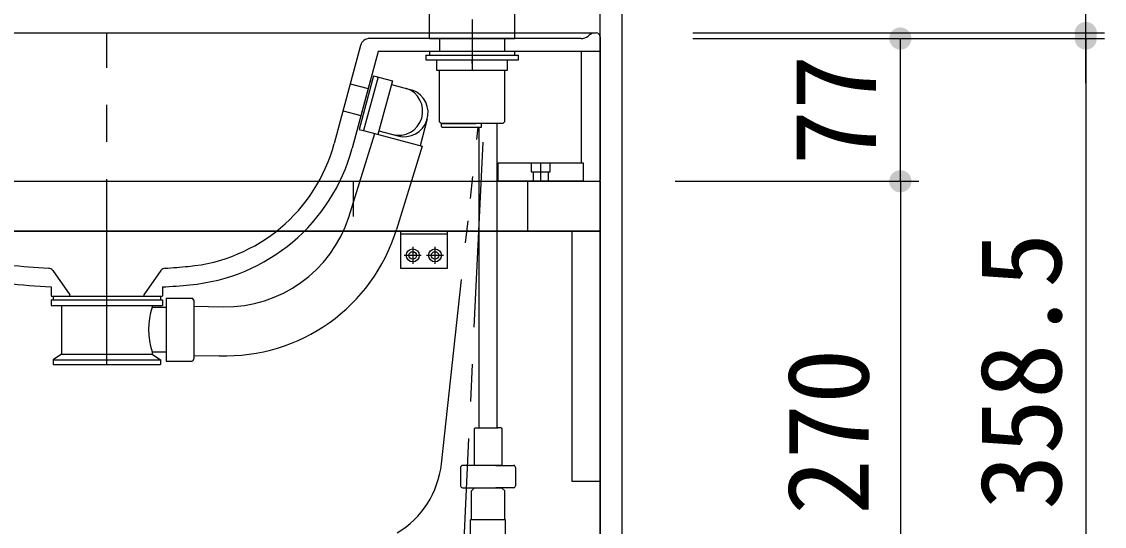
# Model space of a CAD drawing. Units: millimetres on the paper, scale 1:20. Extents: x -205 to 195, y -144 to 138.
# Drawn here: x -100.6 to -71.4, y -83.91 to -70.29 of the extents above; entities that cross this region are included whole.
import ezdxf
from ezdxf.enums import TextEntityAlignment as Align

# ---------------------------------------------------------------- set-up
doc = ezdxf.new("R2010")
doc.units = ezdxf.units.MM
for name, pattern in [('CHAIN1', [8, 5, -1, 1, -1]), ('DASHED2', [3, 2, -1]), ('DOUBLE_CHAIN1', [8.8, 5, -1, 0.6, -0.6, 0.6, -1])]:
    doc.linetypes.add(name, pattern=pattern)
for name, color, linetype in [('0-1_1', 7, 'Continuous'), ('0-2_2', 4, 'Continuous'), ('0-3_3', 6, 'Continuous')]:
    doc.layers.add(name, color=color, linetype=linetype)
doc.styles.add('ＭＳ ゴシック', font='')
doc.styles.get('ＭＳ ゴシック').set_extended_font_data('MS Gothic')

msp = doc.modelspace()

# ---------------------------------------------------------------- hatches: boundary and pattern name
at = {"layer": '0-3_3'}
for points in [[(-71.6, -70.6, 1), (-72.2, -70.6, 1)], [(-76.6, -70.75, 1), (-77.2, -70.75, 1)], [(-71.6, -70.75, 1), (-72.2, -70.75, 1)], [(-71.6, -70.75, 1), (-72.2, -70.75, 1)], [(-76.6, -74.6, 1), (-77.2, -74.6, 1)], [(-76.6, -74.6, 1), (-77.2, -74.6, 1)]]:
    msp.add_hatch(color=212, dxfattribs=at).paths.add_polyline_path(points)

# ---------------------------------------------------------------- linework, layer by layer
at = {"layer": '0-1_1'}
for p, q in [((-111.35, -74.6), (-85, -74.6)), ((-85, -74.6), (-85, -75.95)), ((-85, -75.95), (-109.75, -75.95))]:
    msp.add_line(p, q, dxfattribs=at)
msp.add_lwpolyline([(-109.75, -75.95), (-85, -75.95), (-85, -105.55), (-96.625, -105.55)], dxfattribs=at)
msp.add_lwpolyline([(-85, -82.7), (-85.75, -82.7), (-85.75, -75.95), (-85, -75.95)], close=True, dxfattribs=at)
at = {"layer": '0-2_2'}
for p, q in [((-85, -110), (-85, -51.601)), ((-84.4, -110), (-84.4, -51.601)), ((-85, -72.64), (-85, -60.04)), ((-89.125, -76.025), (-90.375, -76.025))]:
    msp.add_line(p, q, dxfattribs=at)
at = {"layer": '0-2_2', "linetype": 'CHAIN1'}
for p, q in [((-90.05, -76.37), (-90.05, -76.83)), ((-89.45, -76.37), (-89.45, -76.83)), ((-89.82, -76.6), (-90.28, -76.6)), ((-89.22, -76.6), (-89.68, -76.6))]:
    msp.add_line(p, q, dxfattribs=at)
at = {"layer": '0-2_2'}
msp.add_lwpolyline([(-90.375, -75.95), (-89.125, -75.95), (-89.125, -76.95), (-90.375, -76.95)], close=True, dxfattribs=at)
for centre, radius in [((-90.05, -76.6), 0.175), ((-89.45, -76.6), 0.175), ((-90.05, -76.6), 0.1), ((-89.45, -76.6), 0.1)]:
    msp.add_circle(centre, radius, dxfattribs=at)
at = {"layer": '0-3_3', "linetype": 'CHAIN1'}
for p, q in [((-88.45, -62.85), (-88.45, -70.75)), ((-88.45, -70.234), (-88.45, -71.592)), ((-98.3, -79.54), (-98.3, -70.6)), ((-88.45, -71.428), (-88.45, -71.335)), ((-88.159, -73.545), (-88.674, -84.285)), ((-86.6, -74.6), (-86.6, -74.1))]:
    msp.add_line(p, q, dxfattribs=at)
at = {"layer": '0-3_3'}
for p, q in [((-87.3, -70.75), (-87.3, -64.4)), ((-89.6, -70.75), (-89.6, -68.833)), ((-71.9, -71.95), (-71.9, -68.885)), ((-108.9, -70.6), (-85.1, -70.6)), ((-82.5, -70.6), (-71.4, -70.6)), ((-91.457, -70.935), (-92.166, -73.58)), ((-85.51, -70.75), (-91.215, -70.75)), ((-89.6, -70.75), (-87.3, -70.75)), ((-89.325, -70.75), (-89.325, -71.1)), ((-89.325, -70.75), (-89.325, -71.1)), ((-87.575, -70.75), (-87.575, -71.1)), ((-87.575, -70.75), (-87.575, -71.1)), ((-85, -70.7), (-85, -74.575)), ((-85, -70.7), (-85, -74.575)), ((-82.5, -70.75), (-76.4, -70.75)), ((-82.5, -70.75), (-71.4, -70.75)), ((-76.9, -74.6), (-76.9, -70.75)), ((-74.9, -70.75), (-71.9, -70.75)), ((-71.9, -70.75), (-71.9, -88.675)), ((-90.983, -71.1), (-91.683, -73.71)), ((-85, -71.1), (-90.983, -71.1)), ((-89.7, -71.2), (-87.562, -71.2)), ((-87.3, -71.1), (-88.45, -71.1)), ((-87.575, -71.2), (-87.3, -71.2)), ((-87.562, -71.2), (-87.2, -71.2)), ((-87.3, -71.2), (-87.3, -71.1)), ((-87.2, -71.325), (-87.2, -71.2)), ((-85.5, -74.1), (-85.5, -71.1)), ((-89.4, -71.616), (-89.4, -71.325)), ((-87.5, -71.325), (-87.5, -71.616)), ((-91.105, -71.753), (-91.495, -73.202)), ((-90.985, -71.786), (-91.374, -73.234)), ((-91.105, -71.753), (-90.598, -71.89)), ((-87.5, -71.616), (-89.4, -71.616)), ((-89.325, -72.995), (-89.325, -71.616)), ((-87.575, -71.616), (-87.575, -72.995)), ((-85.5, -74.1), (-85.5, -71.75)), ((-91.735, -71.972), (-91.252, -72.102)), ((-91.186, -71.861), (-91.511, -73.068)), ((-90.598, -71.89), (-90.988, -73.338)), ((-90.625, -71.989), (-90.056, -72.142)), ((-91.929, -72.697), (-91.446, -72.827)), ((-89.659, -72.919), (-89.854, -73.643)), ((-91.495, -73.202), (-91.374, -73.234)), ((-91.374, -73.234), (-89.798, -73.658)), ((-90.962, -73.242), (-90.455, -73.378)), ((-89.275, -73.12), (-89.275, -73.05)), ((-89.27, -73.045), (-88.35, -73.045)), ((-89.25, -73.145), (-88.2, -73.145)), ((-88.27, -73.145), (-88.27, -81.255)), ((-88.195, -73.14), (-88.195, -73.045)), ((-87.77, -81.255), (-87.77, -73.055)), ((-91.772, -75.569), (-91.069, -73.316)), ((-89.798, -73.658), (-90.487, -75.9)), ((-91.65, -75.55), (-91.65, -74.6)), ((-86.95, -75.95), (-86.95, -74.6)), ((-86.299, -74.6), (-86.901, -74.6)), ((-85.45, -74.6), (-85.025, -74.6)), ((-85.45, -74.6), (-85.025, -74.6)), ((-85.025, -74.6), (-85, -74.575)), ((-85, -74.575), (-85.025, -74.6)), ((-82.975, -74.6), (-76.9, -74.6)), ((-82.5, -74.6), (-76.4, -74.6)), ((-76.9, -74.6), (-76.9, -88.1)), ((-99.758, -77.009), (-99.3, -77.664)), ((-96.841, -77.009), (-97.3, -77.664)), ((-96.8, -77.451), (-96.8, -77.69)), ((-99.8, -77.8), (-96.8, -77.8)), ((-99.8, -77.8), (-99.8, -77.95)), ((-99.8, -77.95), (-96.8, -77.95)), ((-99.75, -77.7), (-96.85, -77.7)), ((-99.75, -77.7), (-99.75, -77.8)), ((-99.525, -77.95), (-99.525, -79.265)), ((-99.3, -77.7), (-99.3, -77.664)), ((-97.3, -77.664), (-97.3, -77.7)), ((-97.075, -77.95), (-97.075, -78)), ((-96.85, -77.7), (-96.85, -77.8)), ((-96.81, -77.7), (-96.8, -77.69)), ((-96.8, -77.8), (-96.8, -77.95)), ((-96.7, -77.75), (-95.992, -77.75)), ((-96.7, -77.75), (-96.7, -79.45)), ((-95.95, -77.81), (-95.992, -77.75)), ((-95.95, -77.81), (-95.95, -79.39)), ((-97.075, -78), (-96.7, -78)), ((-95.95, -77.97), (-95.159, -77.984)), ((-99.525, -79.265), (-99.75, -79.415)), ((-99.525, -79.265), (-97.075, -79.265)), ((-97.075, -79.2), (-96.7, -79.2)), ((-97.075, -79.2), (-97.075, -79.265)), ((-97.075, -79.265), (-96.85, -79.415)), ((-95.95, -79.39), (-95.992, -79.45)), ((-95.272, -79.306), (-95.95, -79.321)), ((-99.75, -79.415), (-99.75, -79.54)), ((-99.75, -79.415), (-96.85, -79.415)), ((-99.75, -79.54), (-96.85, -79.54)), ((-96.85, -79.415), (-96.85, -79.54)), ((-96.7, -79.45), (-95.992, -79.45)), ((-88.395, -81.28), (-88.395, -82.267)), ((-87.67, -81.255), (-87.755, -81.255)), ((-87.67, -81.255), (-87.645, -81.28)), ((-87.645, -81.28), (-87.645, -82.267)), ((-88.76, -82.317), (-88.76, -82.817)), ((-88.227, -82.267), (-88.71, -82.267)), ((-87.629, -82.267), (-88.412, -82.267)), ((-87.812, -82.267), (-87.33, -82.267)), ((-87.28, -82.317), (-87.28, -82.817)), ((-88.71, -82.867), (-88.227, -82.867)), ((-88.395, -82.88), (-88.47, -82.955)), ((-88.395, -82.88), (-88.432, -82.917)), ((-88.43, -82.867), (-87.611, -82.867)), ((-88.395, -82.867), (-88.395, -82.88)), ((-88.395, -82.867), (-88.395, -82.88)), ((-87.33, -82.867), (-87.812, -82.867)), ((-87.645, -82.88), (-87.645, -82.867)), ((-87.57, -82.955), (-87.645, -82.88)), ((-88.47, -83.73), (-88.47, -82.955)), ((-87.57, -83.73), (-87.57, -82.955)), ((-88.02, -83.73), (-88.495, -83.73)), ((-88.495, -84.18), (-88.495, -83.73)), ((-87.545, -83.73), (-88.02, -83.73)), ((-87.545, -84.18), (-87.545, -83.73))]:
    msp.add_line(p, q, dxfattribs=at)
at = {"layer": '0-3_3', "linetype": 'DOUBLE_CHAIN1'}
msp.add_line((-89.276, -82.225), (-88.285, -73.145), dxfattribs=at)
at = {"layer": '0-3_3', "linetype": 'DASHED2'}
for p, q in [((-86.855, -74.1), (-86.855, -74.35)), ((-86.8, -74.35), (-86.8, -74.6)), ((-86.4, -74.35), (-86.4, -74.6))]:
    msp.add_line(p, q, dxfattribs=at)
at = {"layer": '0-3_3'}
for points in [[(-89.7, -71.2), (-89.7, -71.325), (-87.2, -71.325)], [(-88.45, -71.1), (-89.6, -71.1), (-89.6, -71.2)], [(-89.325, -72.995), (-89.287, -73.032), (-89.275, -73.045)], [(-87.625, -73.045), (-89.23, -73.045), (-89.275, -73.045)], [(-87.625, -73.045), (-87.612, -73.032), (-87.575, -72.995)], [(-99.8, -77.451), (-99.8, -77.69), (-99.79, -77.7), (-96.81, -77.7)], [(-88.395, -81.28), (-88.37, -81.255), (-87.755, -81.255)]]:
    msp.add_lwpolyline(points, dxfattribs=at)
at = {"layer": '0-3_3', "linetype": 'DOUBLE_CHAIN1'}
msp.add_lwpolyline([(-89.275, -73.05), (-89.275, -73.045), (-89.27, -73.045)], dxfattribs=at)
at = {"layer": '0-3_3'}
msp.add_lwpolyline([(-87.75, -74.1), (-85.45, -74.1), (-85.45, -74.6), (-87.75, -74.6)], close=True, dxfattribs=at)
at = {"layer": '0-3_3', "linetype": 'DASHED2'}
msp.add_lwpolyline([(-86.855, -74.35), (-86.345, -74.35), (-86.345, -74.1)], dxfattribs=at)
at = {"layer": '0-3_3'}
for centre, radius, start, end in [((-84.698, -71.465), 1, 120.153, 128.691), ((-85.1, -70.7), 0.1, 0, 90), ((-91.215, -71), 0.25, 90, 164.9908), ((-85.51, -70.45), 0.3, 270, 308.691), ((-90.431, -72.711), 0.65, 254.939, 71.7053), ((-90.286, -72.75), 0.65, 254.939, 69.2692), ((-89.27, -73.05), 0.005, 90, 180), ((-89.25, -73.12), 0.025, 180, 270), ((-88.2, -73.14), 0.005, 270, 360), ((-96.513, -72.415), 4.5, 275.2102, 344.9908), ((-96.513, -72.415), 5, 275.2102, 344.9908), ((-95.099, -74.484), 3.5, 269.025, 341.9448), ((-95.099, -74.484), 4.825, 267.954, 342.9313), ((-98.374, -51.991), 25, 264.1019, 266.5647), ((-99.881, -77.095), 0.15, 35, 86.5647), ((-96.718, -77.095), 0.15, 93.7748, 145), ((-98.374, -52), 25, 273.7727, 275.2102), ((-98.374, -51.991), 25.5, 264.1019, 266.7954), ((-98.374, -52), 25.5, 273.5393, 275.2102), ((-95.325, -78.6), 1.85, 161.0754, 198.9246), ((-88.71, -82.317), 0.05, 90, 180), ((-87.33, -82.317), 0.05, 0, 90), ((-88.71, -82.817), 0.05, 180, 270), ((-87.33, -82.817), 0.05, 270, 360)]:
    msp.add_arc(centre, radius, start, end, dxfattribs=at)
at = {"layer": '0-3_3', "linetype": 'CHAIN1'}
msp.add_arc((-91.76, -81.942), 2.5, 301.0915, 353.4889, dxfattribs=at)

# ---------------------------------------------------------------- texts
at = {"layer": '0-3_3', "style": 'ＭＳ ゴシック'}
for s, p in [('77', (-76.9, -74.175)), ('358.5', (-71.9, -83.462)), ('270', (-77.1, -83.6))]:
    msp.add_text(s, height=2.199, rotation=90, dxfattribs=at).set_placement(p, align=Align.BOTTOM_LEFT)

doc.saveas('drawing.dxf')
